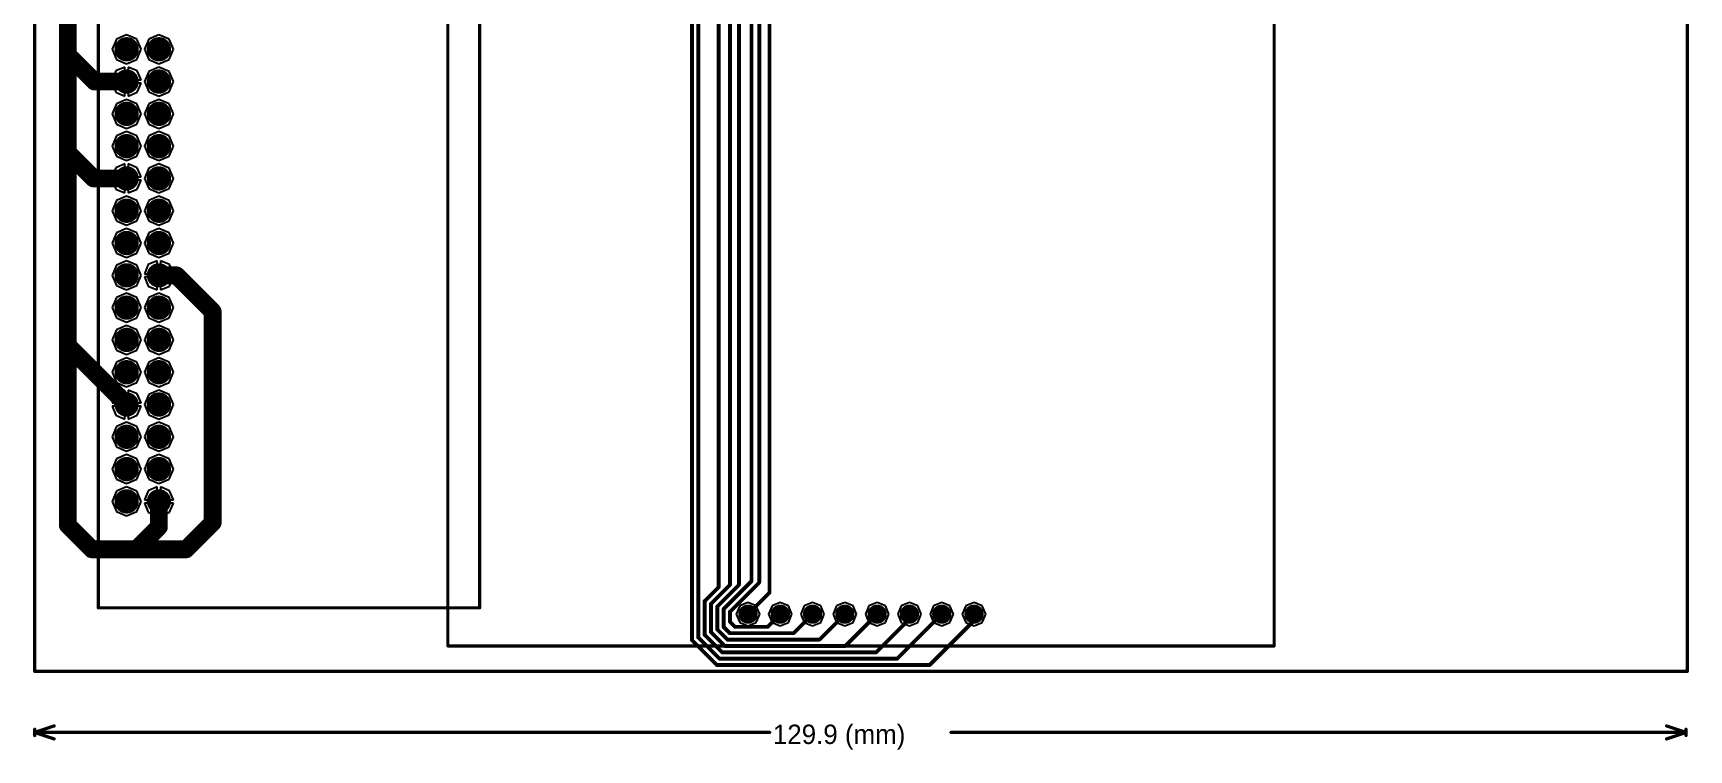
# Model space of a CAD drawing. Header units: millimetres. Extents: x 25 to 277, y 19 to 169.
# Drawn here: x 25.3 to 155.5, y 19.2 to 75.6 of the extents above; entities that cross this region are included whole.
import ezdxf

# ---------------------------------------------------------------- set-up
doc = ezdxf.new("R2010")
doc.units = ezdxf.units.MM
for name, color, linetype in [('BottomLayer', 5, 'Continuous'), ('BottomOverlay', 54, 'Continuous'), ('BottomSolder', 6, 'Continuous'), ('Mechanical1', 6, 'Continuous'), ('Mechanical2', 216, 'Continuous'), ('MultiLayer', 9, 'Continuous'), ('TopLayer', 1, 'Continuous'), ('TopOverlay', 2, 'Continuous'), ('TopSolder', 216, 'Continuous')]:
    doc.layers.add(name, color=color, linetype=linetype)

msp = doc.modelspace()

# ---------------------------------------------------------------- linework, layer by layer
at = {"layer": 'BottomLayer'}
for p, q in [((25.4, 25.4), (25.4, 165.4)), ((155.4, 165.4), (155.4, 25.6)), ((31.83, 75.13), (31.49, 74.33)), ((31.49, 74.33), (31.83, 73.53)), ((32.63, 75.47), (31.83, 75.13)), ((33.43, 75.13), (32.63, 75.47)), ((33.77, 74.33), (33.43, 75.13)), ((33.43, 73.53), (33.77, 74.33)), ((34.37, 75.13), (34.03, 74.33)), ((34.03, 74.33), (34.37, 73.53)), ((35.17, 75.47), (34.37, 75.13)), ((35.97, 75.13), (35.17, 75.47)), ((36.31, 74.33), (35.97, 75.13)), ((35.97, 73.53), (36.31, 74.33)), ((31.83, 73.53), (32.63, 73.19)), ((32.63, 73.19), (33.43, 73.53)), ((34.37, 73.53), (35.17, 73.19)), ((35.17, 73.19), (35.97, 73.53)), ((31.79, 72.63), (31.49, 71.92)), ((31.49, 71.92), (32.5, 71.92)), ((32.5, 71.66), (31.49, 71.66)), ((31.49, 71.66), (31.79, 70.95)), ((32.5, 72.93), (31.79, 72.63)), ((32.5, 71.92), (32.5, 72.93)), ((32.5, 70.65), (32.5, 71.66)), ((33.47, 72.63), (32.76, 72.93)), ((32.76, 72.93), (32.76, 71.92)), ((32.76, 71.92), (33.77, 71.92)), ((33.77, 71.66), (32.76, 71.66)), ((32.76, 71.66), (32.76, 70.65)), ((33.77, 71.92), (33.47, 72.63)), ((33.47, 70.95), (33.77, 71.66)), ((34.37, 72.59), (34.03, 71.79)), ((34.03, 71.79), (34.37, 70.99)), ((35.17, 72.93), (34.37, 72.59)), ((35.97, 72.59), (35.17, 72.93)), ((36.31, 71.79), (35.97, 72.59)), ((35.97, 70.99), (36.31, 71.79)), ((31.79, 70.95), (32.5, 70.65)), ((32.63, 70.39), (31.83, 70.05)), ((33.43, 70.05), (32.63, 70.39)), ((32.76, 70.65), (33.47, 70.95)), ((34.37, 70.99), (35.17, 70.65)), ((35.17, 70.39), (34.37, 70.05)), ((35.17, 70.65), (35.97, 70.99)), ((35.97, 70.05), (35.17, 70.39)), ((31.83, 70.05), (31.49, 69.25)), ((31.49, 69.25), (31.83, 68.45)), ((33.77, 69.25), (33.43, 70.05)), ((33.43, 68.45), (33.77, 69.25)), ((34.37, 70.05), (34.03, 69.25)), ((34.03, 69.25), (34.37, 68.45)), ((36.31, 69.25), (35.97, 70.05)), ((35.97, 68.45), (36.31, 69.25)), ((31.83, 68.45), (32.63, 68.11)), ((32.63, 67.85), (31.83, 67.51)), ((32.63, 68.11), (33.43, 68.45)), ((33.43, 67.51), (32.63, 67.85)), ((34.37, 68.45), (35.17, 68.11)), ((35.17, 67.85), (34.37, 67.51)), ((35.17, 68.11), (35.97, 68.45)), ((35.97, 67.51), (35.17, 67.85)), ((31.83, 67.51), (31.49, 66.71)), ((31.49, 66.71), (31.83, 65.91)), ((33.77, 66.71), (33.43, 67.51)), ((33.43, 65.91), (33.77, 66.71)), ((34.37, 67.51), (34.03, 66.71)), ((34.03, 66.71), (34.37, 65.91)), ((36.31, 66.71), (35.97, 67.51)), ((35.97, 65.91), (36.31, 66.71)), ((32.5, 65.31), (31.79, 65.01)), ((31.83, 65.91), (32.63, 65.57)), ((32.5, 64.3), (32.5, 65.31)), ((32.63, 65.57), (33.43, 65.91)), ((33.47, 65.01), (32.76, 65.31)), ((32.76, 65.31), (32.76, 64.3)), ((34.37, 65.91), (35.17, 65.57)), ((35.17, 65.31), (34.37, 64.97)), ((35.17, 65.57), (35.97, 65.91)), ((35.97, 64.97), (35.17, 65.31)), ((31.79, 65.01), (31.49, 64.3)), ((31.49, 64.3), (32.5, 64.3)), ((32.5, 64.04), (31.49, 64.04)), ((31.49, 64.04), (31.79, 63.33)), ((32.5, 63.03), (32.5, 64.04)), ((32.76, 64.3), (33.77, 64.3)), ((33.77, 64.04), (32.76, 64.04)), ((32.76, 64.04), (32.76, 63.03)), ((33.77, 64.3), (33.47, 65.01)), ((33.47, 63.33), (33.77, 64.04)), ((34.37, 64.97), (34.03, 64.17)), ((34.03, 64.17), (34.37, 63.37)), ((36.31, 64.17), (35.97, 64.97)), ((35.97, 63.37), (36.31, 64.17)), ((31.79, 63.33), (32.5, 63.03)), ((32.63, 62.77), (31.83, 62.43)), ((33.43, 62.43), (32.63, 62.77)), ((32.76, 63.03), (33.47, 63.33)), ((34.37, 63.37), (35.17, 63.03)), ((35.17, 62.77), (34.37, 62.43)), ((35.17, 63.03), (35.97, 63.37)), ((35.97, 62.43), (35.17, 62.77)), ((31.83, 62.43), (31.49, 61.63)), ((31.49, 61.63), (31.83, 60.83)), ((33.77, 61.63), (33.43, 62.43)), ((33.43, 60.83), (33.77, 61.63)), ((34.37, 62.43), (34.03, 61.63)), ((34.03, 61.63), (34.37, 60.83)), ((36.31, 61.63), (35.97, 62.43)), ((35.97, 60.83), (36.31, 61.63)), ((31.83, 60.83), (32.63, 60.49)), ((32.63, 60.23), (31.83, 59.89)), ((32.63, 60.49), (33.43, 60.83)), ((33.43, 59.89), (32.63, 60.23)), ((34.37, 60.83), (35.17, 60.49)), ((35.17, 60.23), (34.37, 59.89)), ((35.17, 60.49), (35.97, 60.83)), ((35.97, 59.89), (35.17, 60.23)), ((31.83, 59.89), (31.49, 59.09)), ((31.49, 59.09), (31.83, 58.29)), ((33.77, 59.09), (33.43, 59.89)), ((33.43, 58.29), (33.77, 59.09)), ((34.37, 59.89), (34.03, 59.09)), ((34.03, 59.09), (34.37, 58.29)), ((36.31, 59.09), (35.97, 59.89)), ((35.97, 58.29), (36.31, 59.09)), ((31.83, 57.35), (31.49, 56.55)), ((31.83, 58.29), (32.63, 57.95)), ((32.63, 57.69), (31.83, 57.35)), ((32.63, 57.95), (33.43, 58.29)), ((33.43, 57.35), (32.63, 57.69)), ((33.77, 56.55), (33.43, 57.35)), ((34.33, 57.39), (34.03, 56.68)), ((35.04, 57.69), (34.33, 57.39)), ((34.37, 58.29), (35.17, 57.95)), ((35.04, 56.68), (35.04, 57.69)), ((35.17, 57.95), (35.97, 58.29)), ((36.01, 57.39), (35.3, 57.69)), ((35.3, 57.69), (35.3, 56.68)), ((36.31, 56.68), (36.01, 57.39)), ((31.49, 56.55), (31.83, 55.75)), ((33.43, 55.75), (33.77, 56.55)), ((34.03, 56.68), (35.04, 56.68)), ((35.04, 56.42), (34.03, 56.42)), ((34.03, 56.42), (34.33, 55.71)), ((35.04, 55.41), (35.04, 56.42)), ((35.3, 56.68), (36.31, 56.68)), ((36.31, 56.42), (35.3, 56.42)), ((35.3, 56.42), (35.3, 55.41)), ((36.01, 55.71), (36.31, 56.42)), ((31.83, 54.81), (31.49, 54.01)), ((31.83, 55.75), (32.63, 55.41)), ((32.63, 55.15), (31.83, 54.81)), ((32.63, 55.41), (33.43, 55.75)), ((33.43, 54.81), (32.63, 55.15)), ((33.77, 54.01), (33.43, 54.81)), ((34.37, 54.81), (34.03, 54.01)), ((34.33, 55.71), (35.04, 55.41)), ((35.17, 55.15), (34.37, 54.81)), ((35.97, 54.81), (35.17, 55.15)), ((35.3, 55.41), (36.01, 55.71)), ((36.31, 54.01), (35.97, 54.81)), ((31.49, 54.01), (31.83, 53.21)), ((33.43, 53.21), (33.77, 54.01)), ((34.03, 54.01), (34.37, 53.21)), ((35.97, 53.21), (36.31, 54.01)), ((31.83, 52.27), (31.49, 51.47)), ((31.83, 53.21), (32.63, 52.87)), ((32.63, 52.61), (31.83, 52.27)), ((32.63, 52.87), (33.43, 53.21)), ((33.43, 52.27), (32.63, 52.61)), ((33.77, 51.47), (33.43, 52.27)), ((34.37, 52.27), (34.03, 51.47)), ((34.37, 53.21), (35.17, 52.87)), ((35.17, 52.61), (34.37, 52.27)), ((35.17, 52.87), (35.97, 53.21)), ((35.97, 52.27), (35.17, 52.61)), ((36.31, 51.47), (35.97, 52.27)), ((31.49, 51.47), (31.83, 50.67)), ((33.43, 50.67), (33.77, 51.47)), ((34.03, 51.47), (34.37, 50.67)), ((35.97, 50.67), (36.31, 51.47)), ((31.83, 49.73), (31.49, 48.93)), ((31.83, 50.67), (32.63, 50.33)), ((32.63, 50.07), (31.83, 49.73)), ((32.63, 50.33), (33.43, 50.67)), ((33.43, 49.73), (32.63, 50.07)), ((33.77, 48.93), (33.43, 49.73)), ((34.37, 49.73), (34.03, 48.93)), ((34.37, 50.67), (35.17, 50.33)), ((35.17, 50.07), (34.37, 49.73)), ((35.17, 50.33), (35.97, 50.67)), ((35.97, 49.73), (35.17, 50.07)), ((36.31, 48.93), (35.97, 49.73)), ((31.49, 48.93), (31.83, 48.13)), ((33.43, 48.13), (33.77, 48.93)), ((34.03, 48.93), (34.37, 48.13)), ((35.97, 48.13), (36.31, 48.93)), ((31.79, 47.23), (31.49, 46.52)), ((32.5, 47.53), (31.79, 47.23)), ((31.83, 48.13), (32.63, 47.79)), ((32.5, 46.52), (32.5, 47.53)), ((32.63, 47.79), (33.43, 48.13)), ((33.47, 47.23), (32.76, 47.53)), ((32.76, 47.53), (32.76, 46.52)), ((33.77, 46.52), (33.47, 47.23)), ((34.37, 47.19), (34.03, 46.39)), ((34.37, 48.13), (35.17, 47.79)), ((35.17, 47.53), (34.37, 47.19)), ((35.17, 47.79), (35.97, 48.13)), ((35.97, 47.19), (35.17, 47.53)), ((36.31, 46.39), (35.97, 47.19)), ((31.49, 46.52), (32.5, 46.52)), ((32.5, 46.26), (31.49, 46.26)), ((31.49, 46.26), (31.79, 45.55)), ((32.5, 45.25), (32.5, 46.26)), ((32.76, 46.52), (33.77, 46.52)), ((33.77, 46.26), (32.76, 46.26)), ((32.76, 46.26), (32.76, 45.25)), ((33.47, 45.55), (33.77, 46.26)), ((34.03, 46.39), (34.37, 45.59)), ((35.97, 45.59), (36.31, 46.39)), ((31.83, 44.65), (31.49, 43.85)), ((31.79, 45.55), (32.5, 45.25)), ((32.63, 44.99), (31.83, 44.65)), ((33.43, 44.65), (32.63, 44.99)), ((32.76, 45.25), (33.47, 45.55)), ((33.77, 43.85), (33.43, 44.65)), ((34.37, 44.65), (34.03, 43.85)), ((34.37, 45.59), (35.17, 45.25)), ((35.17, 44.99), (34.37, 44.65)), ((35.17, 45.25), (35.97, 45.59)), ((35.97, 44.65), (35.17, 44.99)), ((36.31, 43.85), (35.97, 44.65)), ((31.49, 43.85), (31.83, 43.05)), ((31.83, 43.05), (32.63, 42.71)), ((32.63, 42.71), (33.43, 43.05)), ((33.43, 43.05), (33.77, 43.85)), ((34.03, 43.85), (34.37, 43.05)), ((34.37, 43.05), (35.17, 42.71)), ((35.17, 42.71), (35.97, 43.05)), ((35.97, 43.05), (36.31, 43.85)), ((31.83, 42.11), (31.49, 41.31)), ((32.63, 42.45), (31.83, 42.11)), ((33.43, 42.11), (32.63, 42.45)), ((33.77, 41.31), (33.43, 42.11)), ((34.37, 42.11), (34.03, 41.31)), ((35.17, 42.45), (34.37, 42.11)), ((35.97, 42.11), (35.17, 42.45)), ((36.31, 41.31), (35.97, 42.11)), ((31.49, 41.31), (31.83, 40.51)), ((31.83, 40.51), (32.63, 40.17)), ((32.63, 40.17), (33.43, 40.51)), ((33.43, 40.51), (33.77, 41.31)), ((34.03, 41.31), (34.37, 40.51)), ((34.37, 40.51), (35.17, 40.17)), ((35.17, 40.17), (35.97, 40.51)), ((35.97, 40.51), (36.31, 41.31)), ((31.83, 39.57), (31.49, 38.77)), ((32.63, 39.91), (31.83, 39.57)), ((33.43, 39.57), (32.63, 39.91)), ((33.77, 38.77), (33.43, 39.57)), ((34.33, 39.61), (34.03, 38.9)), ((35.04, 39.91), (34.33, 39.61)), ((35.04, 38.9), (35.04, 39.91)), ((36.01, 39.61), (35.3, 39.91)), ((35.3, 39.91), (35.3, 38.9)), ((36.31, 38.9), (36.01, 39.61)), ((31.49, 38.77), (31.83, 37.97)), ((31.83, 37.97), (32.63, 37.63)), ((32.63, 37.63), (33.43, 37.97)), ((33.43, 37.97), (33.77, 38.77)), ((34.03, 38.9), (35.04, 38.9)), ((35.04, 38.64), (34.03, 38.64)), ((34.03, 38.64), (34.33, 37.93)), ((34.33, 37.93), (35.04, 37.63)), ((35.04, 37.63), (35.04, 38.64)), ((35.3, 38.9), (36.31, 38.9)), ((36.31, 38.64), (35.3, 38.64)), ((35.3, 38.64), (35.3, 37.63)), ((35.3, 37.63), (36.01, 37.93)), ((36.01, 37.93), (36.31, 38.64)), ((80.86, 30.55), (80.59, 29.9)), ((81.51, 30.82), (80.86, 30.55)), ((82.16, 30.55), (81.51, 30.82)), ((82.43, 29.9), (82.16, 30.55)), ((83.4, 30.55), (83.13, 29.9)), ((84.05, 30.82), (83.4, 30.55)), ((84.7, 30.55), (84.05, 30.82)), ((84.97, 29.9), (84.7, 30.55)), ((85.94, 30.55), (85.67, 29.9)), ((86.59, 30.82), (85.94, 30.55)), ((87.24, 30.55), (86.59, 30.82)), ((87.51, 29.9), (87.24, 30.55)), ((88.48, 30.55), (88.21, 29.9)), ((89.13, 30.82), (88.48, 30.55)), ((89.78, 30.55), (89.13, 30.82)), ((90.05, 29.9), (89.78, 30.55)), ((91.02, 30.55), (90.75, 29.9)), ((91.67, 30.82), (91.02, 30.55)), ((92.32, 30.55), (91.67, 30.82)), ((92.59, 29.9), (92.32, 30.55)), ((93.56, 30.55), (93.29, 29.9)), ((94.21, 30.82), (93.56, 30.55)), ((94.86, 30.55), (94.21, 30.82)), ((95.13, 29.9), (94.86, 30.55)), ((96.1, 30.55), (95.83, 29.9)), ((96.75, 30.82), (96.1, 30.55)), ((97.4, 30.55), (96.75, 30.82)), ((97.67, 29.9), (97.4, 30.55)), ((98.64, 30.55), (98.37, 29.9)), ((99.29, 30.82), (98.64, 30.55)), ((99.94, 30.55), (99.29, 30.82)), ((100.21, 29.9), (99.94, 30.55)), ((80.59, 29.9), (80.86, 29.25)), ((80.86, 29.25), (81.51, 28.98)), ((81.51, 28.98), (82.16, 29.25)), ((82.16, 29.25), (82.43, 29.9)), ((83.13, 29.9), (83.4, 29.25)), ((83.4, 29.25), (84.05, 28.98)), ((84.05, 28.98), (84.7, 29.25)), ((84.7, 29.25), (84.97, 29.9)), ((85.67, 29.9), (85.94, 29.25)), ((85.94, 29.25), (86.59, 28.98)), ((86.59, 28.98), (87.24, 29.25)), ((87.24, 29.25), (87.51, 29.9)), ((88.21, 29.9), (88.48, 29.25)), ((88.48, 29.25), (89.13, 28.98)), ((89.13, 28.98), (89.78, 29.25)), ((89.78, 29.25), (90.05, 29.9)), ((90.75, 29.9), (91.02, 29.25)), ((91.02, 29.25), (91.67, 28.98)), ((91.67, 28.98), (92.32, 29.25)), ((92.32, 29.25), (92.59, 29.9)), ((93.29, 29.9), (93.56, 29.25)), ((93.56, 29.25), (94.21, 28.98)), ((94.21, 28.98), (94.86, 29.25)), ((94.86, 29.25), (95.13, 29.9)), ((95.83, 29.9), (96.1, 29.25)), ((96.1, 29.25), (96.75, 28.98)), ((96.75, 28.98), (97.4, 29.25)), ((97.4, 29.25), (97.67, 29.9)), ((98.37, 29.9), (98.64, 29.25)), ((98.64, 29.25), (99.29, 28.98)), ((99.29, 28.98), (99.94, 29.25)), ((99.94, 29.25), (100.21, 29.9)), ((155.4, 25.4), (25.4, 25.4)), ((155.4, 25.6), (155.4, 25.4))]:
    msp.add_line(p, q, dxfattribs=at)
at = {"layer": 'BottomLayer', "const_width": 1.4}
for points in [[(28, 73.9), (28, 84.7)], [(28, 66.2), (28, 73.9)], [(28, 73.9), (30.11, 71.79)], [(30.11, 71.79), (32.63, 71.79)], [(28, 36.9), (28, 66.2)], [(28, 66.2), (30.03, 64.17)], [(30.03, 64.17), (32.63, 64.17)], [(35.17, 56.55), (36.55, 56.55)], [(36.55, 56.55), (39.4, 53.7)], [(39.4, 37.1), (39.4, 53.7)], [(28.02, 51), (32.63, 46.39)], [(32.61, 46.39), (32.63, 46.39)], [(35.17, 36.77), (35.17, 38.77)], [(37.3, 35), (39.4, 37.1)], [(28, 36.9), (29.9, 35)], [(33.4, 35), (35.17, 36.77)], [(29.9, 35), (33.4, 35)], [(33.4, 35), (37.3, 35)]]:
    msp.add_lwpolyline(points, dxfattribs=at)
at = {"layer": 'BottomLayer'}
for points, const_width in [([(27.65, 73.9, 1), (28.35, 73.9, 1)], 0.7), ([(27.65, 73.9, 1), (28.35, 73.9, 1)], 0.7), ([(27.65, 73.9, 1), (28.35, 73.9, 1)], 0.7), ([(32.2, 74.33, 1), (33.05, 74.33, 1)], 0.85), ([(34.74, 74.33, 1), (35.59, 74.33, 1)], 0.85), ([(29.76, 71.79, 1), (30.46, 71.79, 1)], 0.7), ([(29.76, 71.79, 1), (30.46, 71.79, 1)], 0.7), ([(32.2, 71.79, 1), (33.05, 71.79, 1)], 0.85), ([(32.28, 71.79, 1), (32.98, 71.79, 1)], 0.7), ([(34.74, 71.79, 1), (35.59, 71.79, 1)], 0.85), ([(32.2, 69.25, 1), (33.05, 69.25, 1)], 0.85), ([(34.74, 69.25, 1), (35.59, 69.25, 1)], 0.85), ([(27.65, 66.2, 1), (28.35, 66.2, 1)], 0.7), ([(27.65, 66.2, 1), (28.35, 66.2, 1)], 0.7), ([(27.65, 66.2, 1), (28.35, 66.2, 1)], 0.7), ([(32.2, 66.71, 1), (33.05, 66.71, 1)], 0.85), ([(34.74, 66.71, 1), (35.59, 66.71, 1)], 0.85), ([(29.68, 64.17, 1), (30.38, 64.17, 1)], 0.7), ([(29.68, 64.17, 1), (30.38, 64.17, 1)], 0.7), ([(32.2, 64.17, 1), (33.05, 64.17, 1)], 0.85), ([(32.28, 64.17, 1), (32.98, 64.17, 1)], 0.7), ([(34.74, 64.17, 1), (35.59, 64.17, 1)], 0.85), ([(32.2, 61.63, 1), (33.05, 61.63, 1)], 0.85), ([(34.74, 61.63, 1), (35.59, 61.63, 1)], 0.85), ([(32.2, 59.09, 1), (33.05, 59.09, 1)], 0.85), ([(34.74, 59.09, 1), (35.59, 59.09, 1)], 0.85), ([(32.2, 56.55, 1), (33.05, 56.55, 1)], 0.85), ([(34.74, 56.55, 1), (35.59, 56.55, 1)], 0.85), ([(34.82, 56.55, 1), (35.52, 56.55, 1)], 0.7), ([(36.2, 56.55, 1), (36.9, 56.55, 1)], 0.7), ([(36.2, 56.55, 1), (36.9, 56.55, 1)], 0.7), ([(32.2, 54.01, 1), (33.05, 54.01, 1)], 0.85), ([(34.74, 54.01, 1), (35.59, 54.01, 1)], 0.85), ([(39.05, 53.7, 1), (39.75, 53.7, 1)], 0.7), ([(39.05, 53.7, 1), (39.75, 53.7, 1)], 0.7), ([(32.2, 51.47, 1), (33.05, 51.47, 1)], 0.85), ([(34.74, 51.47, 1), (35.59, 51.47, 1)], 0.85), ([(27.67, 51, 1), (28.37, 51, 1)], 0.7), ([(32.2, 48.93, 1), (33.05, 48.93, 1)], 0.85), ([(34.74, 48.93, 1), (35.59, 48.93, 1)], 0.85), ([(32.2, 46.39, 1), (33.05, 46.39, 1)], 0.85), ([(32.26, 46.39, 1), (32.96, 46.39, 1)], 0.7), ([(32.28, 46.39, 1), (32.98, 46.39, 1)], 0.7), ([(32.28, 46.39, 1), (32.98, 46.39, 1)], 0.7), ([(34.74, 46.39, 1), (35.59, 46.39, 1)], 0.85), ([(32.2, 43.85, 1), (33.05, 43.85, 1)], 0.85), ([(34.74, 43.85, 1), (35.59, 43.85, 1)], 0.85), ([(32.2, 41.31, 1), (33.05, 41.31, 1)], 0.85), ([(34.74, 41.31, 1), (35.59, 41.31, 1)], 0.85), ([(32.2, 38.77, 1), (33.05, 38.77, 1)], 0.85), ([(34.74, 38.77, 1), (35.59, 38.77, 1)], 0.85), ([(34.82, 38.77, 1), (35.52, 38.77, 1)], 0.7), ([(39.05, 37.1, 1), (39.75, 37.1, 1)], 0.7), ([(39.05, 37.1, 1), (39.75, 37.1, 1)], 0.7), ([(27.65, 36.9, 1), (28.35, 36.9, 1)], 0.7), ([(27.65, 36.9, 1), (28.35, 36.9, 1)], 0.7), ([(34.82, 36.77, 1), (35.52, 36.77, 1)], 0.7), ([(34.82, 36.77, 1), (35.52, 36.77, 1)], 0.7), ([(29.55, 35, 1), (30.25, 35, 1)], 0.7), ([(29.55, 35, 1), (30.25, 35, 1)], 0.7), ([(33.05, 35, 1), (33.75, 35, 1)], 0.7), ([(33.05, 35, 1), (33.75, 35, 1)], 0.7), ([(33.05, 35, 1), (33.75, 35, 1)], 0.7), ([(36.95, 35, 1), (37.65, 35, 1)], 0.7), ([(36.95, 35, 1), (37.65, 35, 1)], 0.7), ([(81.18, 29.9, 1), (81.83, 29.9, 1)], 0.65), ([(83.72, 29.9, 1), (84.37, 29.9, 1)], 0.65), ([(86.26, 29.9, 1), (86.91, 29.9, 1)], 0.65), ([(88.8, 29.9, 1), (89.45, 29.9, 1)], 0.65), ([(91.34, 29.9, 1), (91.99, 29.9, 1)], 0.65), ([(93.88, 29.9, 1), (94.53, 29.9, 1)], 0.65), ([(96.42, 29.9, 1), (97.07, 29.9, 1)], 0.65), ([(98.96, 29.9, 1), (99.61, 29.9, 1)], 0.65)]:
    msp.add_lwpolyline(points, format="xyb", close=True, dxfattribs=dict(at, const_width=const_width))
at = {"layer": 'BottomOverlay', "const_width": 0.254}
for points in [[(57.9, 27.4), (57.9, 91.4)], [(122.9, 27.4), (122.9, 91.4)], [(57.9, 27.4), (122.9, 27.4)]]:
    msp.add_lwpolyline(points, dxfattribs=at)
at = {"layer": 'BottomOverlay', "const_width": 0.127}
for points in [[(57.84, 27.4, 1), (57.96, 27.4, 1)], [(57.84, 27.4, 1), (57.96, 27.4, 1)], [(122.84, 27.4, 1), (122.96, 27.4, 1)], [(122.84, 27.4, 1), (122.96, 27.4, 1)]]:
    msp.add_lwpolyline(points, format="xyb", close=True, dxfattribs=at)
at = {"layer": 'BottomSolder'}
for points, const_width in [([(32.15, 74.33, 1), (33.11, 74.33, 1)], 0.952), ([(34.69, 74.33, 1), (35.65, 74.33, 1)], 0.952), ([(32.15, 71.79, 1), (33.11, 71.79, 1)], 0.952), ([(34.69, 71.79, 1), (35.65, 71.79, 1)], 0.952), ([(32.15, 69.25, 1), (33.11, 69.25, 1)], 0.952), ([(34.69, 69.25, 1), (35.65, 69.25, 1)], 0.952), ([(32.15, 66.71, 1), (33.11, 66.71, 1)], 0.952), ([(34.69, 66.71, 1), (35.65, 66.71, 1)], 0.952), ([(32.15, 64.17, 1), (33.11, 64.17, 1)], 0.952), ([(34.69, 64.17, 1), (35.65, 64.17, 1)], 0.952), ([(32.15, 61.63, 1), (33.11, 61.63, 1)], 0.952), ([(34.69, 61.63, 1), (35.65, 61.63, 1)], 0.952), ([(32.15, 59.09, 1), (33.11, 59.09, 1)], 0.952), ([(34.69, 59.09, 1), (35.65, 59.09, 1)], 0.952), ([(32.15, 56.55, 1), (33.11, 56.55, 1)], 0.952), ([(34.69, 56.55, 1), (35.65, 56.55, 1)], 0.952), ([(32.15, 54.01, 1), (33.11, 54.01, 1)], 0.952), ([(34.69, 54.01, 1), (35.65, 54.01, 1)], 0.952), ([(32.15, 51.47, 1), (33.11, 51.47, 1)], 0.952), ([(34.69, 51.47, 1), (35.65, 51.47, 1)], 0.952), ([(32.15, 48.93, 1), (33.11, 48.93, 1)], 0.952), ([(34.69, 48.93, 1), (35.65, 48.93, 1)], 0.952), ([(32.15, 46.39, 1), (33.11, 46.39, 1)], 0.952), ([(34.69, 46.39, 1), (35.65, 46.39, 1)], 0.952), ([(32.15, 43.85, 1), (33.11, 43.85, 1)], 0.952), ([(34.69, 43.85, 1), (35.65, 43.85, 1)], 0.952), ([(32.15, 41.31, 1), (33.11, 41.31, 1)], 0.952), ([(34.69, 41.31, 1), (35.65, 41.31, 1)], 0.952), ([(32.15, 38.77, 1), (33.11, 38.77, 1)], 0.952), ([(34.69, 38.77, 1), (35.65, 38.77, 1)], 0.952), ([(81.13, 29.9, 1), (81.89, 29.9, 1)], 0.752), ([(83.67, 29.9, 1), (84.43, 29.9, 1)], 0.752), ([(86.21, 29.9, 1), (86.97, 29.9, 1)], 0.752), ([(88.75, 29.9, 1), (89.51, 29.9, 1)], 0.752), ([(91.29, 29.9, 1), (92.05, 29.9, 1)], 0.752), ([(93.83, 29.9, 1), (94.59, 29.9, 1)], 0.752), ([(96.37, 29.9, 1), (97.13, 29.9, 1)], 0.752), ([(98.91, 29.9, 1), (99.67, 29.9, 1)], 0.752)]:
    msp.add_lwpolyline(points, format="xyb", close=True, dxfattribs=dict(at, const_width=const_width))
at = {"layer": 'Mechanical1', "const_width": 0.254}
for points in [[(25.4, 20.6), (26.92, 21.11)], [(25.4, 20.35), (25.4, 20.85)], [(153.78, 21.11), (155.3, 20.6)], [(155.3, 20.35), (155.3, 20.85)], [(25.4, 20.6), (83.21, 20.6)], [(25.4, 20.6), (26.92, 20.09)], [(97.49, 20.6), (155.3, 20.6)], [(153.78, 20.09), (155.3, 20.6)]]:
    msp.add_lwpolyline(points, dxfattribs=at)
at = {"layer": 'Mechanical1', "const_width": 0.127}
for points in [[(25.34, 20.85, 1), (25.46, 20.85, 1)], [(26.86, 21.11, 1), (26.99, 21.11, 1)], [(153.71, 21.11, 1), (153.84, 21.11, 1)], [(155.24, 20.85, 1), (155.36, 20.85, 1)], [(25.34, 20.6, 1), (25.46, 20.6, 1)], [(25.34, 20.6, 1), (25.46, 20.6, 1)], [(25.34, 20.6, 1), (25.46, 20.6, 1)], [(25.34, 20.35, 1), (25.46, 20.35, 1)], [(26.86, 20.09, 1), (26.99, 20.09, 1)], [(83.15, 20.6, 1), (83.28, 20.6, 1)], [(97.42, 20.6, 1), (97.55, 20.6, 1)], [(153.71, 20.09, 1), (153.84, 20.09, 1)], [(155.24, 20.6, 1), (155.36, 20.6, 1)], [(155.24, 20.6, 1), (155.36, 20.6, 1)], [(155.24, 20.6, 1), (155.36, 20.6, 1)], [(155.24, 20.35, 1), (155.36, 20.35, 1)]]:
    msp.add_lwpolyline(points, format="xyb", close=True, dxfattribs=at)
at = {"layer": 'Mechanical2', "const_width": 0.254}
for points in [[(25.4, 25.4), (25.4, 165.4)], [(155.4, 25.4), (155.4, 165.4)], [(25.4, 25.4), (155.4, 25.4)]]:
    msp.add_lwpolyline(points, dxfattribs=at)
at = {"layer": 'Mechanical2', "const_width": 0.127}
for points in [[(25.34, 25.4, 1), (25.46, 25.4, 1)], [(25.34, 25.4, 1), (25.46, 25.4, 1)], [(155.34, 25.4, 1), (155.46, 25.4, 1)], [(155.34, 25.4, 1), (155.46, 25.4, 1)]]:
    msp.add_lwpolyline(points, format="xyb", close=True, dxfattribs=at)
at = {"layer": 'MultiLayer'}
for points, const_width in [([(32.2, 74.33, 1), (33.05, 74.33, 1)], 0.85), ([(34.74, 74.33, 1), (35.59, 74.33, 1)], 0.85), ([(32.2, 71.79, 1), (33.05, 71.79, 1)], 0.85), ([(34.74, 71.79, 1), (35.59, 71.79, 1)], 0.85), ([(32.2, 69.25, 1), (33.05, 69.25, 1)], 0.85), ([(34.74, 69.25, 1), (35.59, 69.25, 1)], 0.85), ([(32.2, 66.71, 1), (33.05, 66.71, 1)], 0.85), ([(34.74, 66.71, 1), (35.59, 66.71, 1)], 0.85), ([(32.2, 64.17, 1), (33.05, 64.17, 1)], 0.85), ([(34.74, 64.17, 1), (35.59, 64.17, 1)], 0.85), ([(32.2, 61.63, 1), (33.05, 61.63, 1)], 0.85), ([(34.74, 61.63, 1), (35.59, 61.63, 1)], 0.85), ([(32.2, 59.09, 1), (33.05, 59.09, 1)], 0.85), ([(34.74, 59.09, 1), (35.59, 59.09, 1)], 0.85), ([(32.2, 56.55, 1), (33.05, 56.55, 1)], 0.85), ([(34.74, 56.55, 1), (35.59, 56.55, 1)], 0.85), ([(32.2, 54.01, 1), (33.05, 54.01, 1)], 0.85), ([(34.74, 54.01, 1), (35.59, 54.01, 1)], 0.85), ([(32.2, 51.47, 1), (33.05, 51.47, 1)], 0.85), ([(34.74, 51.47, 1), (35.59, 51.47, 1)], 0.85), ([(32.2, 48.93, 1), (33.05, 48.93, 1)], 0.85), ([(34.74, 48.93, 1), (35.59, 48.93, 1)], 0.85), ([(32.2, 46.39, 1), (33.05, 46.39, 1)], 0.85), ([(34.74, 46.39, 1), (35.59, 46.39, 1)], 0.85), ([(32.2, 43.85, 1), (33.05, 43.85, 1)], 0.85), ([(34.74, 43.85, 1), (35.59, 43.85, 1)], 0.85), ([(32.2, 41.31, 1), (33.05, 41.31, 1)], 0.85), ([(34.74, 41.31, 1), (35.59, 41.31, 1)], 0.85), ([(32.2, 38.77, 1), (33.05, 38.77, 1)], 0.85), ([(34.74, 38.77, 1), (35.59, 38.77, 1)], 0.85), ([(81.18, 29.9, 1), (81.83, 29.9, 1)], 0.65), ([(83.72, 29.9, 1), (84.37, 29.9, 1)], 0.65), ([(86.26, 29.9, 1), (86.91, 29.9, 1)], 0.65), ([(88.8, 29.9, 1), (89.45, 29.9, 1)], 0.65), ([(91.34, 29.9, 1), (91.99, 29.9, 1)], 0.65), ([(93.88, 29.9, 1), (94.53, 29.9, 1)], 0.65), ([(96.42, 29.9, 1), (97.07, 29.9, 1)], 0.65), ([(98.96, 29.9, 1), (99.61, 29.9, 1)], 0.65)]:
    msp.add_lwpolyline(points, format="xyb", close=True, dxfattribs=dict(at, const_width=const_width))
at = {"layer": 'TopLayer', "const_width": 0.3}
for points in [[(83.2, 31.59), (83.2, 117.3)], [(82.4, 32.4), (82.4, 115.7)], [(80.8, 32.21), (80.8, 113.2)], [(81.78, 32.49), (81.78, 113.71)], [(80.1, 32.22), (80.1, 111.6)], [(79.2, 32.03), (79.2, 110.3)], [(77.1, 27.86), (77.1, 106.5)], [(77.6, 28.06), (77.6, 105.61)], [(79.6, 30.31), (81.78, 32.49)], [(78.1, 30.93), (79.2, 32.03)], [(78.6, 30.72), (80.1, 32.22)], [(79.1, 30.51), (80.8, 32.21)], [(80.1, 30.1), (82.4, 32.4)], [(81.51, 29.9), (83.2, 31.59)], [(78.1, 28.27), (78.1, 30.93)], [(78.6, 28.48), (78.6, 30.72)], [(79.1, 28.69), (79.1, 30.51)], [(79.6, 28.89), (79.6, 30.31)], [(80.1, 29.3), (80.1, 30.1)], [(83.05, 28.9), (84.05, 29.9)], [(85.09, 28.4), (86.59, 29.9)], [(87.13, 27.9), (89.13, 29.9)], [(89.17, 27.4), (91.67, 29.9)], [(93.25, 26.4), (96.75, 29.9)], [(94.21, 29.51), (94.21, 29.9)], [(99.29, 29.39), (99.29, 29.9)], [(79.1, 28.69), (79.89, 27.9)], [(79.6, 28.89), (80.09, 28.4)], [(80.1, 29.3), (80.5, 28.9)], [(80.5, 28.9), (83.05, 28.9)], [(91.6, 26.9), (94.21, 29.51)], [(95.8, 25.9), (99.29, 29.39)], [(77.1, 27.86), (79.06, 25.9)], [(77.6, 28.06), (79.26, 26.4)], [(78.1, 28.27), (79.47, 26.9)], [(78.6, 28.48), (79.68, 27.4)], [(79.68, 27.4), (89.17, 27.4)], [(79.89, 27.9), (87.13, 27.9)], [(80.09, 28.4), (85.09, 28.4)], [(79.26, 26.4), (93.25, 26.4)], [(79.47, 26.9), (91.6, 26.9)], [(79.06, 25.9), (95.8, 25.9)]]:
    msp.add_lwpolyline(points, dxfattribs=at)
at = {"layer": 'TopLayer'}
for points, const_width in [([(32.2, 74.33, 1), (33.05, 74.33, 1)], 0.85), ([(34.74, 74.33, 1), (35.59, 74.33, 1)], 0.85), ([(32.2, 71.79, 1), (33.05, 71.79, 1)], 0.85), ([(34.74, 71.79, 1), (35.59, 71.79, 1)], 0.85), ([(32.2, 69.25, 1), (33.05, 69.25, 1)], 0.85), ([(34.74, 69.25, 1), (35.59, 69.25, 1)], 0.85), ([(32.2, 66.71, 1), (33.05, 66.71, 1)], 0.85), ([(34.74, 66.71, 1), (35.59, 66.71, 1)], 0.85), ([(32.2, 64.17, 1), (33.05, 64.17, 1)], 0.85), ([(34.74, 64.17, 1), (35.59, 64.17, 1)], 0.85), ([(32.2, 61.63, 1), (33.05, 61.63, 1)], 0.85), ([(34.74, 61.63, 1), (35.59, 61.63, 1)], 0.85), ([(32.2, 59.09, 1), (33.05, 59.09, 1)], 0.85), ([(34.74, 59.09, 1), (35.59, 59.09, 1)], 0.85), ([(32.2, 56.55, 1), (33.05, 56.55, 1)], 0.85), ([(34.74, 56.55, 1), (35.59, 56.55, 1)], 0.85), ([(32.2, 54.01, 1), (33.05, 54.01, 1)], 0.85), ([(34.74, 54.01, 1), (35.59, 54.01, 1)], 0.85), ([(32.2, 51.47, 1), (33.05, 51.47, 1)], 0.85), ([(34.74, 51.47, 1), (35.59, 51.47, 1)], 0.85), ([(32.2, 48.93, 1), (33.05, 48.93, 1)], 0.85), ([(34.74, 48.93, 1), (35.59, 48.93, 1)], 0.85), ([(32.2, 46.39, 1), (33.05, 46.39, 1)], 0.85), ([(34.74, 46.39, 1), (35.59, 46.39, 1)], 0.85), ([(32.2, 43.85, 1), (33.05, 43.85, 1)], 0.85), ([(34.74, 43.85, 1), (35.59, 43.85, 1)], 0.85), ([(32.2, 41.31, 1), (33.05, 41.31, 1)], 0.85), ([(34.74, 41.31, 1), (35.59, 41.31, 1)], 0.85), ([(32.2, 38.77, 1), (33.05, 38.77, 1)], 0.85), ([(34.74, 38.77, 1), (35.59, 38.77, 1)], 0.85), ([(81.71, 32.49, 1), (81.86, 32.49, 1)], 0.15), ([(81.71, 32.49, 1), (81.86, 32.49, 1)], 0.15), ([(79.13, 32.03, 1), (79.28, 32.03, 1)], 0.15), ([(79.13, 32.03, 1), (79.28, 32.03, 1)], 0.15), ([(80.02, 32.22, 1), (80.17, 32.22, 1)], 0.15), ([(80.02, 32.22, 1), (80.17, 32.22, 1)], 0.15), ([(80.72, 32.21, 1), (80.87, 32.21, 1)], 0.15), ([(80.72, 32.21, 1), (80.87, 32.21, 1)], 0.15), ([(82.32, 32.4, 1), (82.47, 32.4, 1)], 0.15), ([(82.32, 32.4, 1), (82.47, 32.4, 1)], 0.15), ([(83.12, 31.59, 1), (83.27, 31.59, 1)], 0.15), ([(83.12, 31.59, 1), (83.27, 31.59, 1)], 0.15), ([(78.02, 30.93, 1), (78.17, 30.93, 1)], 0.15), ([(78.02, 30.93, 1), (78.17, 30.93, 1)], 0.15), ([(78.52, 30.72, 1), (78.67, 30.72, 1)], 0.15), ([(78.52, 30.72, 1), (78.67, 30.72, 1)], 0.15), ([(79.02, 30.51, 1), (79.17, 30.51, 1)], 0.15), ([(79.02, 30.51, 1), (79.17, 30.51, 1)], 0.15), ([(79.52, 30.31, 1), (79.67, 30.31, 1)], 0.15), ([(79.52, 30.31, 1), (79.67, 30.31, 1)], 0.15), ([(80.02, 30.1, 1), (80.17, 30.1, 1)], 0.15), ([(80.02, 30.1, 1), (80.17, 30.1, 1)], 0.15), ([(81.18, 29.9, 1), (81.83, 29.9, 1)], 0.65), ([(81.43, 29.9, 1), (81.58, 29.9, 1)], 0.15), ([(83.72, 29.9, 1), (84.37, 29.9, 1)], 0.65), ([(83.97, 29.9, 1), (84.12, 29.9, 1)], 0.15), ([(86.26, 29.9, 1), (86.91, 29.9, 1)], 0.65), ([(86.51, 29.9, 1), (86.66, 29.9, 1)], 0.15), ([(88.8, 29.9, 1), (89.45, 29.9, 1)], 0.65), ([(89.05, 29.9, 1), (89.2, 29.9, 1)], 0.15), ([(91.34, 29.9, 1), (91.99, 29.9, 1)], 0.65), ([(91.59, 29.9, 1), (91.74, 29.9, 1)], 0.15), ([(93.88, 29.9, 1), (94.53, 29.9, 1)], 0.65), ([(94.13, 29.9, 1), (94.28, 29.9, 1)], 0.15), ([(96.42, 29.9, 1), (97.07, 29.9, 1)], 0.65), ([(96.67, 29.9, 1), (96.82, 29.9, 1)], 0.15), ([(98.96, 29.9, 1), (99.61, 29.9, 1)], 0.65), ([(99.21, 29.9, 1), (99.36, 29.9, 1)], 0.15), ([(79.02, 28.69, 1), (79.17, 28.69, 1)], 0.15), ([(79.02, 28.69, 1), (79.17, 28.69, 1)], 0.15), ([(79.52, 28.89, 1), (79.67, 28.89, 1)], 0.15), ([(79.52, 28.89, 1), (79.67, 28.89, 1)], 0.15), ([(80.02, 29.3, 1), (80.17, 29.3, 1)], 0.15), ([(80.02, 29.3, 1), (80.17, 29.3, 1)], 0.15), ([(80.42, 28.9, 1), (80.57, 28.9, 1)], 0.15), ([(80.42, 28.9, 1), (80.57, 28.9, 1)], 0.15), ([(82.97, 28.9, 1), (83.12, 28.9, 1)], 0.15), ([(82.97, 28.9, 1), (83.12, 28.9, 1)], 0.15), ([(94.13, 29.51, 1), (94.28, 29.51, 1)], 0.15), ([(94.13, 29.51, 1), (94.28, 29.51, 1)], 0.15), ([(99.21, 29.39, 1), (99.36, 29.39, 1)], 0.15), ([(99.21, 29.39, 1), (99.36, 29.39, 1)], 0.15), ([(77.02, 27.86, 1), (77.17, 27.86, 1)], 0.15), ([(77.02, 27.86, 1), (77.17, 27.86, 1)], 0.15), ([(77.52, 28.06, 1), (77.67, 28.06, 1)], 0.15), ([(77.52, 28.06, 1), (77.67, 28.06, 1)], 0.15), ([(78.02, 28.27, 1), (78.17, 28.27, 1)], 0.15), ([(78.02, 28.27, 1), (78.17, 28.27, 1)], 0.15), ([(78.52, 28.48, 1), (78.67, 28.48, 1)], 0.15), ([(78.52, 28.48, 1), (78.67, 28.48, 1)], 0.15), ([(79.6, 27.4, 1), (79.75, 27.4, 1)], 0.15), ([(79.6, 27.4, 1), (79.75, 27.4, 1)], 0.15), ([(79.81, 27.9, 1), (79.96, 27.9, 1)], 0.15), ([(79.81, 27.9, 1), (79.96, 27.9, 1)], 0.15), ([(80.02, 28.4, 1), (80.17, 28.4, 1)], 0.15), ([(80.02, 28.4, 1), (80.17, 28.4, 1)], 0.15), ([(85.01, 28.4, 1), (85.16, 28.4, 1)], 0.15), ([(85.01, 28.4, 1), (85.16, 28.4, 1)], 0.15), ([(87.05, 27.9, 1), (87.2, 27.9, 1)], 0.15), ([(87.05, 27.9, 1), (87.2, 27.9, 1)], 0.15), ([(89.09, 27.4, 1), (89.24, 27.4, 1)], 0.15), ([(89.09, 27.4, 1), (89.24, 27.4, 1)], 0.15), ([(79.19, 26.4, 1), (79.34, 26.4, 1)], 0.15), ([(79.19, 26.4, 1), (79.34, 26.4, 1)], 0.15), ([(79.4, 26.9, 1), (79.55, 26.9, 1)], 0.15), ([(79.4, 26.9, 1), (79.55, 26.9, 1)], 0.15), ([(91.52, 26.9, 1), (91.67, 26.9, 1)], 0.15), ([(91.52, 26.9, 1), (91.67, 26.9, 1)], 0.15), ([(93.17, 26.4, 1), (93.32, 26.4, 1)], 0.15), ([(93.17, 26.4, 1), (93.32, 26.4, 1)], 0.15), ([(78.98, 25.9, 1), (79.13, 25.9, 1)], 0.15), ([(78.98, 25.9, 1), (79.13, 25.9, 1)], 0.15), ([(95.72, 25.9, 1), (95.87, 25.9, 1)], 0.15), ([(95.72, 25.9, 1), (95.87, 25.9, 1)], 0.15)]:
    msp.add_lwpolyline(points, format="xyb", close=True, dxfattribs=dict(at, const_width=const_width))
at = {"layer": 'TopOverlay', "const_width": 0.254}
for points in [[(30.4, 30.4), (30.4, 95.4)], [(60.4, 30.4), (60.4, 95.4)], [(30.4, 30.4), (60.4, 30.4)]]:
    msp.add_lwpolyline(points, dxfattribs=at)
at = {"layer": 'TopOverlay', "const_width": 0.127}
for points in [[(30.34, 30.4, 1), (30.46, 30.4, 1)], [(30.34, 30.4, 1), (30.46, 30.4, 1)], [(60.34, 30.4, 1), (60.46, 30.4, 1)], [(60.34, 30.4, 1), (60.46, 30.4, 1)]]:
    msp.add_lwpolyline(points, format="xyb", close=True, dxfattribs=at)
at = {"layer": 'TopSolder'}
for points, const_width in [([(32.15, 74.33, 1), (33.11, 74.33, 1)], 0.952), ([(34.69, 74.33, 1), (35.65, 74.33, 1)], 0.952), ([(32.15, 71.79, 1), (33.11, 71.79, 1)], 0.952), ([(34.69, 71.79, 1), (35.65, 71.79, 1)], 0.952), ([(32.15, 69.25, 1), (33.11, 69.25, 1)], 0.952), ([(34.69, 69.25, 1), (35.65, 69.25, 1)], 0.952), ([(32.15, 66.71, 1), (33.11, 66.71, 1)], 0.952), ([(34.69, 66.71, 1), (35.65, 66.71, 1)], 0.952), ([(32.15, 64.17, 1), (33.11, 64.17, 1)], 0.952), ([(34.69, 64.17, 1), (35.65, 64.17, 1)], 0.952), ([(32.15, 61.63, 1), (33.11, 61.63, 1)], 0.952), ([(34.69, 61.63, 1), (35.65, 61.63, 1)], 0.952), ([(32.15, 59.09, 1), (33.11, 59.09, 1)], 0.952), ([(34.69, 59.09, 1), (35.65, 59.09, 1)], 0.952), ([(32.15, 56.55, 1), (33.11, 56.55, 1)], 0.952), ([(34.69, 56.55, 1), (35.65, 56.55, 1)], 0.952), ([(32.15, 54.01, 1), (33.11, 54.01, 1)], 0.952), ([(34.69, 54.01, 1), (35.65, 54.01, 1)], 0.952), ([(32.15, 51.47, 1), (33.11, 51.47, 1)], 0.952), ([(34.69, 51.47, 1), (35.65, 51.47, 1)], 0.952), ([(32.15, 48.93, 1), (33.11, 48.93, 1)], 0.952), ([(34.69, 48.93, 1), (35.65, 48.93, 1)], 0.952), ([(32.15, 46.39, 1), (33.11, 46.39, 1)], 0.952), ([(34.69, 46.39, 1), (35.65, 46.39, 1)], 0.952), ([(32.15, 43.85, 1), (33.11, 43.85, 1)], 0.952), ([(34.69, 43.85, 1), (35.65, 43.85, 1)], 0.952), ([(32.15, 41.31, 1), (33.11, 41.31, 1)], 0.952), ([(34.69, 41.31, 1), (35.65, 41.31, 1)], 0.952), ([(32.15, 38.77, 1), (33.11, 38.77, 1)], 0.952), ([(34.69, 38.77, 1), (35.65, 38.77, 1)], 0.952), ([(81.13, 29.9, 1), (81.89, 29.9, 1)], 0.752), ([(83.67, 29.9, 1), (84.43, 29.9, 1)], 0.752), ([(86.21, 29.9, 1), (86.97, 29.9, 1)], 0.752), ([(88.75, 29.9, 1), (89.51, 29.9, 1)], 0.752), ([(91.29, 29.9, 1), (92.05, 29.9, 1)], 0.752), ([(93.83, 29.9, 1), (94.59, 29.9, 1)], 0.752), ([(96.37, 29.9, 1), (97.13, 29.9, 1)], 0.752), ([(98.91, 29.9, 1), (99.67, 29.9, 1)], 0.752)]:
    msp.add_lwpolyline(points, format="xyb", close=True, dxfattribs=dict(at, const_width=const_width))

# ---------------------------------------------------------------- texts
at = {"layer": 'Mechanical1'}
msp.add_text('129.9 (mm)', height=1.524, dxfattribs=at).set_placement((83.47, 19.69))

doc.saveas('drawing.dxf')
